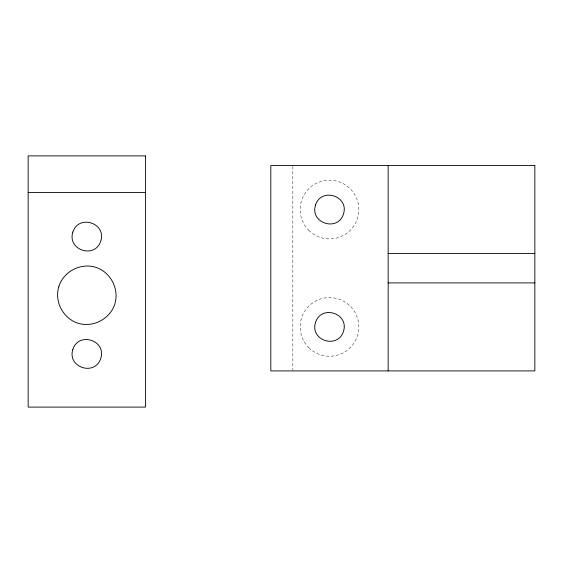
<?xml version="1.0" encoding="UTF-8"?>
<svg xmlns="http://www.w3.org/2000/svg" width="563" height="563" viewBox="0 0 563 563"><rect width="100%" height="100%" fill="white"/><g stroke="black" fill="none" stroke-linecap="round" stroke-linejoin="round"><path stroke-width="0.42" stroke-dasharray="2.81 2.11" d="M292.83 166.437L292.83 370.032M308.756 230.309A29.339 29.339 0 0 0 357.836 217.156A29.339 29.339 0 0 0 321.902 181.23A29.339 29.339 0 0 0 308.756 230.309M308.756 347.652A29.339 29.339 0 0 0 357.836 334.499A29.339 29.339 0 0 0 321.902 298.573A29.339 29.339 0 0 0 308.756 347.652"/><path stroke-width="0.84" d="M28.15 192.574L145.493 192.574M388.167 253.568L534.85 253.568M388.167 282.9L534.85 282.9M388.167 165.557L388.167 370.911M58.925 286.187C54.104 301.149 62.824 318.257 77.757 323.148C92.719 327.969 109.827 319.249 114.725 304.316C119.539 289.354 110.82 272.246 95.886 267.355C80.924 262.534 63.823 271.253 58.925 286.187M72.873 232.047C66.906 250.092 94.992 259.219 100.77 241.112C106.738 223.061 78.651 213.94 72.873 232.047M72.873 349.391C66.906 367.442 94.992 376.563 100.77 358.455C106.745 340.411 78.651 331.283 72.873 349.391M315.547 205.031C309.58 223.082 337.666 232.202 343.451 214.095C349.419 196.044 321.325 186.923 315.547 205.031M315.547 322.374C309.58 340.425 337.666 349.553 343.451 331.438C349.419 313.394 321.325 304.266 315.547 322.374M145.493 155.902L28.15 155.902L28.15 407.098L145.493 407.098L145.493 155.902M534.85 165.557L270.824 165.557L270.824 370.911L534.85 370.911L534.85 165.557"/></g></svg>
